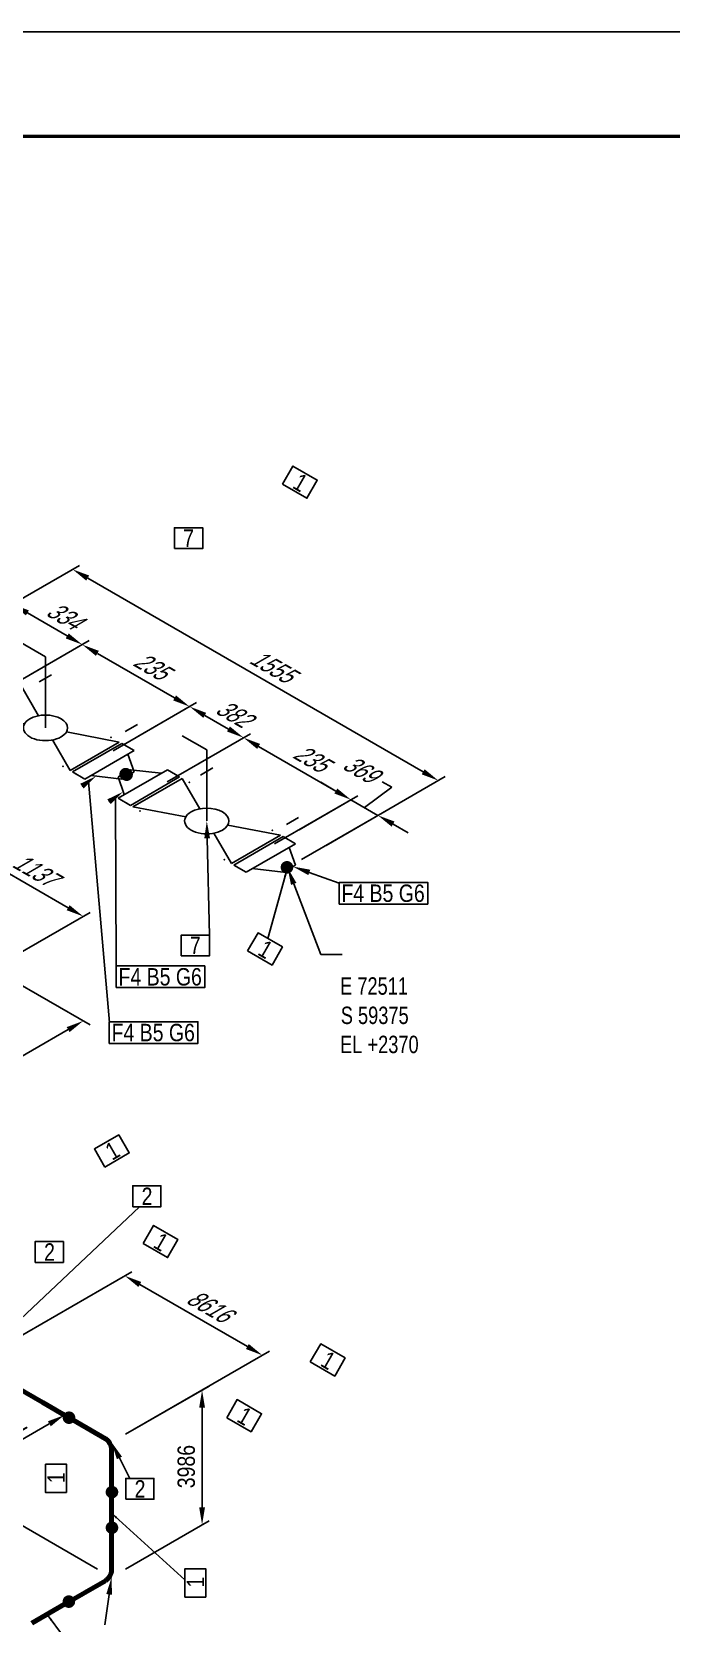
# Model space of a CAD drawing. Header units: millimetres. Extents: x 0 to 594, y 0 to 420.
# Drawn here: x 263.5 to 355.3, y 191.6 to 420 of the extents above; entities that cross this region are included whole.
import ezdxf
from ezdxf import colors
from ezdxf.entities.mleader import LeaderData, LeaderLine
from ezdxf.enums import TextEntityAlignment as Align
from ezdxf.math import Vec2, Vec3

# ---------------------------------------------------------------- set-up
doc = ezdxf.new("R2010")
doc.units = ezdxf.units.MM
doc.header["$LTSCALE"] = 0.25
for name, color, linetype in [('밸브', 4, 'Continuous'), ('용접', 1, 'Continuous'), ('주석', 7, 'Continuous'), ('치수', 1, 'Continuous')]:
    doc.layers.add(name, color=color, linetype=linetype)
doc.layers.add('파이프', color=3, linetype='Continuous', lineweight=70)
doc.styles.add('AdskIsoAnnotation', font='arial.ttf', dxfattribs={"width": 0.8, "height": 1})
doc.styles.add('AdskIsoMetric', font='arial.ttf', dxfattribs={"width": 0.8, "height": 2.5})
doc.styles.add('AdskIsoMetric-30', font='arial.ttf', dxfattribs={"width": 0.8, "height": 2.5})
doc.styles.add('AdskIsoMetric30', font='arial.ttf', dxfattribs={"width": 0.8, "oblique": 30, "height": 2.5})
doc.styles.add('MtXpl_', font='')
doc.styles.get("Standard").update_dxf_attribs({"font": 'arial.ttf'})
doc.styles.get('MtXpl_').set_extended_font_data('Gulim')
doc.dimstyles.new('AdskIsoMetric', dxfattribs={"dimtxt": 2.5, "dimasz": 2.5, "dimexe": 1, "dimexo": 2, "dimgap": 0.8, "dimtad": 1, "dimdec": 0, "dimrnd": 1, "dimzin": 0, "dimdsep": 46, "dimtxsty": 'AdskIsoMetric', "dimcen": 0, "dimclrt": 7, "dimadec": 0, "dimazin": 0, "dimtfac": 1, "dimtdec": 0, "dimtmove": 1, "dimatfit": 3, "dimfxl": 0, "dimfrac": 2, "dimtolj": 1, "dimtzin": 0, "dimarcsym": 0})

# ---------------------------------------------------------------- blocks, each defined once
blk = doc.blocks.new('플랜지WN-1-IsoLeft')
at = {"color": 0, "linetype": 'ByBlock', "lineweight": -2, "extrusion": (0, 0.816497, 0.57735)}
for p, q in [((0.199, 0.089), (-0.155, -0.115)), ((-0.155, 0.038), (-0.066, 0.089)), ((-0.11, -0.089), (-0.155, 0.038)), ((-0.066, 0.089), (0.155, 0.064)), ((-0.066, -0.166), (0.287, 0.038)), ((0.287, 0.038), (0.199, 0.089)), ((-0.155, -0.115), (-0.066, -0.166))]:
    blk.add_line(p, q, dxfattribs=at)
blk = doc.blocks.new('개스킷-1-IsoLeft')
at = {"color": 0, "linetype": 'ByBlock', "lineweight": -2}
for p in [(0.124, 0.133), (0.221, 0.077), (-0.221, -0.077), (-0.133, -0.128)]:
    blk.add_point(p, dxfattribs=at)
blk = doc.blocks.new('볼 밸브-1-IsoLeft')
at = {"color": 0, "linetype": 'ByBlock', "lineweight": -2, "extrusion": (0, 0.816497, 0.57735)}
for p, q in [((-0.53, 0.102), (-0.177, 0.306)), ((-0.177, 0.306), (-0.05, 0.087)), ((-0.151, 0.029), (-0.53, 0.102)), ((0.05, -0.087), (0.177, -0.306)), ((0.113, -0.065), (0.113, -0.065)), ((0.53, -0.102), (0.151, -0.029)), ((0.177, -0.306), (0.53, -0.102))]:
    blk.add_line(p, q, dxfattribs=at)
at = {"linetype": 'ByBlock'}
for start_param, end_param in [(-0.785398, 2.356194), (2.356194, 5.497787)]:
    blk.add_ellipse((0, 0), major_axis=(-0.159, 0), ratio=0.57735, start_param=start_param, end_param=end_param, dxfattribs=at)
blk = doc.blocks.new('Operator_Lever-2-IsoRight')
at = {"color": 0, "linetype": 'ByBlock', "lineweight": -2, "extrusion": (-0.707107, -0.408248, 0.57735)}
for p, q in [((0, 0), (0, -0.51)), ((0, -0.51), (0.177, -0.612))]:
    blk.add_line(p, q, dxfattribs=at)
blk = doc.blocks.new('*D92')
at = {"layer": 'Defpoints', "color": 0}
for p in [(270.76, 332.04), (247.72, 330.34), (261.31, 326.58)]:
    blk.add_point(p, dxfattribs=at)
at = {"layer": '치수', "color": 0, "lineweight": -2}
for p, q in [((249.72, 331.5), (261.72, 338.42)), ((262.88, 336.59), (268.6, 333.29)), ((263.31, 327.74), (271.76, 332.62))]:
    blk.add_line(p, q, dxfattribs=at)
at = {"layer": '치수', "color": 0}
for points in [[(263.09, 336.96), (262.67, 336.23), (260.72, 337.84)], [(268.81, 333.65), (268.39, 332.93), (270.76, 332.04)]]:
    blk.add_solid(points, dxfattribs=at)
at = {"layer": '치수', "color": 7, "insert": (268.01, 336.25), "char_height": 2.5, "attachment_point": 5, "rotation": 330, "style": 'AdskIsoMetric30'}
blk.add_mtext('\\A1;334', dxfattribs=at)
blk = doc.blocks.new('*D93')
at = {"layer": 'Defpoints', "color": 0}
for p in [(257.77, 324.54), (286.18, 323.14), (276.72, 317.68)]:
    blk.add_point(p, dxfattribs=at)
at = {"layer": '치수', "color": 0, "lineweight": -2}
for p, q in [((259.77, 325.7), (271.76, 332.62)), ((272.93, 330.79), (284.01, 324.39)), ((278.72, 318.84), (287.18, 323.72))]:
    blk.add_line(p, q, dxfattribs=at)
at = {"layer": '치수', "color": 0}
for points in [[(273.14, 331.15), (272.72, 330.43), (270.76, 332.04)], [(284.22, 324.75), (283.81, 324.03), (286.18, 323.14)]]:
    blk.add_solid(points, dxfattribs=at)
at = {"layer": '치수', "color": 7, "insert": (280.52, 329.03), "char_height": 2.5, "attachment_point": 5, "rotation": 330, "style": 'AdskIsoMetric30'}
blk.add_mtext('\\A1;235', dxfattribs=at)
blk = doc.blocks.new('개스킷 해치 표식-1-IsoLeft')
at = {"linetype": 'ByBlock', "lineweight": -2, "extrusion": (0, 0.816497, 0.57735)}
blk.add_line((0, 0), (-0.088, -0.051), dxfattribs=at)
blk = doc.blocks.new('*D94')
at = {"layer": 'Defpoints', "color": 0}
for p in [(293.92, 318.68), (273.19, 315.64), (284.46, 313.22)]:
    blk.add_point(p, dxfattribs=at)
at = {"layer": '치수', "color": 0, "lineweight": -2}
for p, q in [((275.19, 316.8), (287.18, 323.72)), ((288.34, 321.89), (291.75, 319.93)), ((286.46, 314.37), (294.92, 319.25))]:
    blk.add_line(p, q, dxfattribs=at)
at = {"layer": '치수', "color": 0}
for points in [[(288.55, 322.25), (288.14, 321.53), (286.18, 323.14)], [(291.96, 320.29), (291.54, 319.57), (293.92, 318.68)]]:
    blk.add_solid(points, dxfattribs=at)
at = {"layer": '치수', "color": 7, "insert": (292.32, 322.22), "char_height": 2.5, "attachment_point": 5, "rotation": 330, "style": 'AdskIsoMetric30'}
blk.add_mtext('\\A1;382', dxfattribs=at)
blk = doc.blocks.new('*D95')
at = {"layer": 'Defpoints', "color": 0}
for p in [(280.93, 311.18), (309.33, 309.78), (299.88, 304.32)]:
    blk.add_point(p, dxfattribs=at)
at = {"layer": '치수', "color": 0, "lineweight": -2}
for p, q in [((282.93, 312.33), (294.92, 319.25)), ((296.08, 317.43), (307.17, 311.03)), ((301.88, 305.47), (310.33, 310.35))]:
    blk.add_line(p, q, dxfattribs=at)
at = {"layer": '치수', "color": 0}
for points in [[(296.29, 317.79), (295.87, 317.07), (293.92, 318.68)], [(307.37, 311.39), (306.96, 310.67), (309.33, 309.78)]]:
    blk.add_solid(points, dxfattribs=at)
at = {"layer": '치수', "color": 7, "insert": (303.45, 315.79), "char_height": 2.5, "attachment_point": 5, "rotation": 330, "style": 'AdskIsoMetric30'}
blk.add_mtext('\\A1;235', dxfattribs=at)
blk = doc.blocks.new('*D96')
at = {"layer": 'Defpoints', "color": 0}
for p in [(313.21, 307.53), (296.34, 302.28), (300.22, 300.03)]:
    blk.add_point(p, dxfattribs=at)
at = {"layer": '치수', "color": 0, "lineweight": -2}
for p, q in [((307.17, 311.03), (305, 312.28)), ((311.27, 308.66), (315.19, 311.57)), ((315.19, 311.57), (313.81, 312.37)), ((298.34, 303.43), (310.33, 310.35)), ((309.33, 309.78), (313.21, 307.53)), ((309.33, 309.78), (313.21, 307.53)), ((302.22, 301.19), (314.21, 308.11)), ((315.38, 306.28), (317.54, 305.03))]:
    blk.add_line(p, q, dxfattribs=at)
at = {"layer": '치수', "color": 0}
for points in [[(307.37, 311.39), (306.96, 310.67), (309.33, 309.78)], [(315.59, 306.65), (315.17, 305.92), (313.21, 307.53)]]:
    blk.add_solid(points, dxfattribs=at)
at = {"layer": '치수', "color": 7, "insert": (310.56, 314.24), "char_height": 2.5, "attachment_point": 5, "rotation": 330, "style": 'AdskIsoMetric30'}
blk.add_mtext('\\A1;369', dxfattribs=at)
blk = doc.blocks.new('*D97')
at = {"layer": 'Defpoints', "color": 0}
for p in [(247.72, 330.34), (321.87, 312.53), (303.76, 302.08)]:
    blk.add_point(p, dxfattribs=at)
at = {"layer": '치수', "color": 0, "lineweight": -2}
for p, q in [((249.72, 331.5), (270.38, 343.42)), ((271.54, 341.59), (319.71, 313.78)), ((305.76, 303.23), (322.87, 313.11))]:
    blk.add_line(p, q, dxfattribs=at)
at = {"layer": '치수', "color": 0}
for points in [[(271.75, 341.96), (271.33, 341.23), (269.38, 342.84)], [(319.92, 314.15), (319.5, 313.42), (321.87, 312.53)]]:
    blk.add_solid(points, dxfattribs=at)
at = {"layer": '치수', "color": 7, "insert": (297.89, 329), "char_height": 2.5, "attachment_point": 5, "rotation": 330, "style": 'AdskIsoMetric30'}
blk.add_mtext('\\A1;1555', dxfattribs=at)
blk = doc.blocks.new('*D65')
at = {"layer": 'Defpoints', "color": 0}
for p in [(243.86, 308.65), (230.87, 301.15), (257.91, 285.53)]:
    blk.add_point(p, dxfattribs=at)
at = {"layer": '치수', "color": 0, "lineweight": -2}
for p, q in [((268.74, 294.28), (246.02, 307.4)), ((259.91, 286.69), (271.9, 293.61))]:
    blk.add_line(p, q, dxfattribs=at)
at = {"layer": '치수', "color": 0}
for points in [[(246.23, 307.76), (245.81, 307.04), (243.86, 308.65)], [(268.94, 294.64), (268.53, 293.92), (270.9, 293.03)]]:
    blk.add_solid(points, dxfattribs=at)
at = {"layer": '치수', "color": 7, "insert": (263.83, 299.74), "char_height": 2.5, "attachment_point": 5, "rotation": 330, "style": 'AdskIsoMetric30'}
blk.add_mtext('\\A1;1137', dxfattribs=at)
blk = doc.blocks.new('*D67')
at = {"layer": 'Defpoints', "color": 0}
for p in [(257.91, 285.53), (270.9, 278.03), (230.87, 269.92)]:
    blk.add_point(p, dxfattribs=at)
at = {"layer": '치수', "color": 0, "lineweight": -2}
for p, q in [((259.91, 284.38), (271.9, 277.46)), ((246.02, 263.67), (268.74, 276.78)), ((232.87, 268.77), (244.86, 261.84))]:
    blk.add_line(p, q, dxfattribs=at)
at = {"layer": '치수', "color": 0}
for points in [[(268.53, 277.14), (268.94, 276.42), (270.9, 278.03)], [(245.81, 264.03), (246.23, 263.31), (243.86, 262.42)]]:
    blk.add_solid(points, dxfattribs=at)
at = {"layer": '치수', "color": 7, "insert": (254.89, 271.41), "char_height": 2.5, "attachment_point": 5, "rotation": 30, "style": 'AdskIsoMetric-30'}
blk.add_mtext('\\A1;5013', dxfattribs=at)
blk = doc.blocks.new('*D80')
at = {"layer": 'Defpoints', "color": 0}
for p in [(255.21, 228.95), (242.82, 221.8), (255.81, 214.3)]:
    blk.add_point(p, dxfattribs=at)
at = {"layer": '치수', "color": 0, "lineweight": -2}
for p, q in [((244.82, 220.64), (256.81, 213.72)), ((266.03, 220.2), (257.98, 215.55))]:
    blk.add_line(p, q, dxfattribs=at)
at = {"layer": '치수', "color": 0}
for points in [[(265.83, 220.56), (266.24, 219.84), (268.2, 221.45)], [(257.77, 215.91), (258.19, 215.19), (255.81, 214.3)]]:
    blk.add_solid(points, dxfattribs=at)
at = {"layer": '치수', "color": 7, "insert": (259.74, 219.18), "char_height": 2.5, "attachment_point": 5, "rotation": 30, "style": 'AdskIsoMetric-30'}
blk.add_mtext('\\A1;5892', dxfattribs=at)
blk = doc.blocks.new('*D81')
at = {"layer": 'Defpoints', "color": 0}
for p in [(276.86, 241.45), (255.21, 228.95), (274.97, 217.54)]:
    blk.add_point(p, dxfattribs=at)
at = {"layer": '치수', "color": 0, "lineweight": -2}
for p, q in [((257.21, 230.11), (277.86, 242.03)), ((294.46, 231.29), (279.02, 240.2)), ((276.97, 218.7), (297.62, 230.62))]:
    blk.add_line(p, q, dxfattribs=at)
at = {"layer": '치수', "color": 0}
for points in [[(279.23, 240.56), (278.82, 239.84), (276.86, 241.45)], [(294.67, 231.65), (294.25, 230.93), (296.62, 230.04)]]:
    blk.add_solid(points, dxfattribs=at)
at = {"layer": '치수', "color": 7, "insert": (288.79, 237.18), "char_height": 2.5, "attachment_point": 5, "rotation": 330, "style": 'AdskIsoMetric30'}
blk.add_mtext('\\A1;8616', dxfattribs=at)
blk = doc.blocks.new('*D82')
at = {"layer": 'Defpoints', "color": 0}
for p in [(287.96, 225.04), (274.97, 217.54), (274.97, 198.19)]:
    blk.add_point(p, dxfattribs=at)
at = {"layer": '치수', "color": 0, "lineweight": -2}
for p, q in [((276.97, 218.7), (288.96, 225.62)), ((287.96, 208.19), (287.96, 222.54)), ((276.97, 199.34), (288.96, 206.26))]:
    blk.add_line(p, q, dxfattribs=at)
at = {"layer": '치수', "color": 0}
for points in [[(287.55, 222.54), (288.38, 222.54), (287.96, 225.04)], [(287.55, 208.19), (288.38, 208.19), (287.96, 205.69)]]:
    blk.add_solid(points, dxfattribs=at)
at = {"layer": '치수', "color": 7, "insert": (285.7, 214.06), "char_height": 2.5, "attachment_point": 5, "rotation": 90, "style": 'AdskIsoMetric-30'}
blk.add_mtext('\\A1;3986', dxfattribs=at)
blk = doc.blocks.new('*D89')
at = {"layer": 'Defpoints', "color": 0}
for p in [(253.32, 210.69), (274.97, 198.19), (233.91, 174.48)]:
    blk.add_point(p, dxfattribs=at)
at = {"layer": '치수', "color": 0, "lineweight": -2}
for p, q in [((226.58, 209.42), (227.96, 210.22)), ((272.97, 199.34), (252.32, 211.26)), ((214.43, 188.23), (251.16, 209.44)), ((232.79, 198.84), (226.58, 209.42)), ((231.91, 175.64), (211.26, 187.56))]:
    blk.add_line(p, q, dxfattribs=at)
at = {"layer": '치수', "color": 0}
for points in [[(250.95, 209.8), (251.37, 209.08), (253.32, 210.69)], [(214.22, 188.59), (214.64, 187.87), (212.26, 186.98)]]:
    blk.add_solid(points, dxfattribs=at)
at = {"layer": '치수', "color": 7, "insert": (231.97, 212.53), "char_height": 2.5, "attachment_point": 5, "rotation": 30, "style": 'AdskIsoMetric-30'}
blk.add_mtext('\\A1;45822', dxfattribs=at)
blk = doc.blocks.new('엘보우-7-Iso2DSkew90')
at = {"color": 0, "linetype": 'ByBlock', "lineweight": -2, "extrusion": (0.707107, -0.408248, 0.57735)}
for p, q in [((0, 1.04), (0, 8.16)), ((-7.07, -4.08), (-0.9, -0.52))]:
    blk.add_line(p, q, dxfattribs=at)
at = {"linetype": 'ByBlock'}
blk.add_ellipse((-0.9, 0.52), major_axis=(0.64, 1.11), ratio=0.57735, start_param=3.926991, end_param=5.497787, dxfattribs=at)
blk = doc.blocks.new('엘보우-1-Iso2DSkew0')
at = {"color": 0, "linetype": 'ByBlock', "lineweight": -2, "extrusion": (-0.707107, -0.408248, 0.57735)}
for p, q in [((-0.9, 0.52), (-7.07, 4.08)), ((0, -8.16), (0, -1.04))]:
    blk.add_line(p, q, dxfattribs=at)
at = {"linetype": 'ByBlock'}
blk.add_ellipse((-0.9, -0.52), major_axis=(-0.64, 1.11), ratio=0.57735, start_param=-2.356194, end_param=-0.785398, dxfattribs=at)
blk = doc.blocks.new('Buttweld')
at = {"lineweight": -2}
blk.add_hatch(color=0, dxfattribs=at).paths.add_polyline_path([(0.044, -0.003), (0.043, 0.005), (0.041, 0.013), (0.038, 0.02), (0.033, 0.026), (0.028, 0.032), (0.021, 0.037), (0.014, 0.04), (0.007, 0.042), (-0.001, 0.043), (-0.009, 0.042), (-0.017, 0.04), (-0.024, 0.037), (-0.03, 0.032), (-0.036, 0.026), (-0.04, 0.02), (-0.044, 0.013), (-0.046, 0.005), (-0.047, -0.003), (-0.046, -0.01), (-0.044, -0.018), (-0.04, -0.025), (-0.036, -0.032), (-0.03, -0.037), (-0.024, -0.042), (-0.017, -0.045), (-0.009, -0.047), (-0.001, -0.048), (0.007, -0.047), (0.014, -0.045), (0.021, -0.042), (0.028, -0.037), (0.033, -0.032), (0.038, -0.025), (0.041, -0.018), (0.043, -0.01)], is_closed=False, flags=0)
blk = doc.blocks.new('AnnoRect')
at = {"color": 0, "linetype": 'ByBlock', "lineweight": -2}
blk.add_wipeout([(-0.81, -0.6), (-0.81, 0.6), (0.81, 0.6), (0.81, -0.6)], dxfattribs=at)
blk.add_lwpolyline([(-0.81, -0.6), (-0.81, 0.6), (0.81, 0.6), (0.81, -0.6)], close=True, dxfattribs=at)
at = {"color": 0, "linetype": 'ByBlock', "lineweight": -2, "style": 'AdskIsoAnnotation', "width": 0.8}
blk.add_attdef('XX', text='', height=1, dxfattribs=at).set_placement((0, 0), align=Align.MIDDLE_CENTER)

msp = doc.modelspace()

# ---------------------------------------------------------------- linework, layer by layer
at = {"layer": '파이프'}
for points in [[(277.0721, 313.4013), (277.0431, 313.418)], [(300.2241, 300.0345), (300.1952, 300.0512)], [(265.091, 223.2464), (261.3755, 225.3915)], [(268.8065, 221.1012), (265.091, 223.2464)], [(274.9727, 205.3077), (274.9727, 210.4211)], [(263.5345, 191.5838), (268.8065, 194.6276)]]:
    msp.add_lwpolyline(points, dxfattribs=at)

# ---------------------------------------------------------------- block references
at = {"layer": '밸브', "xscale": 20, "yscale": 20, "zscale": 20}
for name, p, rotation in [('Operator_Lever-2-IsoRight', (265.4816, 320.0931), 179.999999891017), ('볼 밸브-1-IsoLeft', (265.4816, 320.0931), 179.9999996741891), ('개스킷-1-IsoLeft', (272.4185, 316.088), 359.9999996975066), ('플랜지WN-1-IsoLeft', (275.1162, 314.5305), 179.9999996949504), ('Operator_Lever-2-IsoRight', (288.6336, 306.7262), 179.9999998910442), ('플랜지WN-1-IsoLeft', (278.999, 312.2888), 359.9999996875427), ('개스킷-1-IsoLeft', (281.6967, 310.7313), 359.9999996477759), ('볼 밸브-1-IsoLeft', (288.6336, 306.7262), 179.9999996718603), ('개스킷-1-IsoLeft', (295.5706, 302.7212), 359.9999996912653), ('플랜지WN-1-IsoLeft', (298.2683, 301.1637), 179.9999996751599)]:
    msp.add_blockref(name, p, dxfattribs=dict(at, rotation=rotation))
at = {"layer": '용접', "xscale": 20, "yscale": 20, "zscale": 20}
for p, rotation in [((277.0431, 313.418), 269.999999937088), ((277.0721, 313.4013), 89.99999992279838), ((300.1952, 300.0512), 269.9999999113674), ((268.8065, 221.1012), 90.00000015768846), ((274.9727, 210.4211), 90), ((274.9727, 205.3077), 90), ((268.8065, 194.6276), 180)]:
    msp.add_blockref('Buttweld', p, dxfattribs=dict(at, rotation=rotation))
at = {"layer": '주석'}
ref = msp.add_blockref('AnnoRect', (302, 355.361), dxfattribs=dict(at, xscale=2.500000000000001, yscale=2.500000000000001, zscale=2.500000000000001, rotation=329.9999996771739))
ref.add_attrib('XX_001', '1', (300.79, 354.6103), dxfattribs={"layer": '0', "color": 0, "linetype": 'ByBlock', "lineweight": -2, "height": 2.5, "rotation": 330, "style": 'AdskIsoAnnotation', "width": 0.8})
ref = msp.add_blockref('AnnoRect', (286.0238, 347.3173), dxfattribs=dict(at, xscale=2.5, yscale=2.5, zscale=2.5))
ref.add_attrib('XX_001', '7', (285.2441, 346.0673), dxfattribs={"layer": '0', "color": 0, "linetype": 'ByBlock', "lineweight": -2, "height": 2.5, "style": 'AdskIsoAnnotation', "width": 0.8})
ref = msp.add_blockref('AnnoRect', (306, 229.361), dxfattribs=dict(at, xscale=2.5, yscale=2.5, zscale=2.5, rotation=329.9999994862018))
ref.add_attrib('XX_001', '1', (304.79, 228.6103), dxfattribs={"layer": '0', "color": 0, "linetype": 'ByBlock', "lineweight": -2, "height": 2.5, "rotation": 329.999999, "style": 'AdskIsoAnnotation', "width": 0.8})
at = {"layer": '치수', "xscale": 20, "yscale": 20, "zscale": 20, "rotation": 179.999999677174}
for p in [(264.583, 326.6944), (276.9153, 319.5743), (287.735, 313.3275), (300.0674, 306.2074)]:
    msp.add_blockref('개스킷 해치 표식-1-IsoLeft', p, dxfattribs=at)
at = {"layer": '파이프'}
for name, p in [('엘보우-1-Iso2DSkew0', (274.9727, 217.5412)), ('엘보우-7-Iso2DSkew90', (274.9727, 198.1876))]:
    msp.add_blockref(name, p, dxfattribs=at)

# ---------------------------------------------------------------- texts
at = {"layer": '주석', "style": 'MtXpl_', "width": 0.8}
for s, p in [('E 72511', (307.779, 281.7915)), ('S 59375', (307.8745, 277.5822)), ('EL +2370', (307.779, 273.4053))]:
    msp.add_text(s, height=2.5, dxfattribs=at).set_placement(p)

# ---------------------------------------------------------------- dimensions: what is measured, and where the dimension line sits
at = {"layer": '치수'}
for base, p1, p2, angle, text, override, picture, middle in [((321.8747, 312.5345), (247.7249, 330.3449), (303.7596, 302.0757), 330, '1555', {"dimtad": 0, "dimlfac": 24.81071, "dimtxsty": 'AdskIsoMetric30', "dimse1": 0, "dimse2": 0, "dimsd1": 0, "dimsd2": 0, "dimtmove": 1}, '*D97', (297.8914, 328.9981)), ((270.7642, 332.0431), (247.7249, 330.3449), (261.3094, 326.5844), 330, '334', {"dimtad": 0, "dimlfac": 24.464028, "dimtxsty": 'AdskIsoMetric30', "dimse1": 0, "dimse2": 0, "dimsd1": 0, "dimsd2": 0, "dimtmove": 1}, '*D92', (268.0061, 336.2525)), ((286.1797, 323.143), (257.7739, 324.5431), (276.7248, 317.6843), 330, '235', {"dimtad": 0, "dimlfac": 11.841382, "dimtxsty": 'AdskIsoMetric30', "dimse1": 0, "dimse2": 0, "dimsd1": 0, "dimsd2": 0, "dimtmove": 1}, '*D93', (280.5183, 329.0285)), ((293.9163, 318.6763), (273.1893, 315.643), (284.4614, 313.2175), 330, '382', {"dimtad": 0, "dimlfac": 34.772096, "dimtxsty": 'AdskIsoMetric30', "dimse1": 0, "dimse2": 0, "dimsd1": 0, "dimsd2": 0, "dimtmove": 1}, '*D94', (292.3151, 322.2186)), ((309.3317, 309.7762), (280.9259, 311.1763), (299.8769, 304.3174), 330, '235', {"dimtad": 0, "dimlfac": 11.841382, "dimtxsty": 'AdskIsoMetric30', "dimse1": 0, "dimse2": 0, "dimsd1": 0, "dimsd2": 0, "dimtmove": 1}, '*D95', (303.4504, 315.7887)), ((313.2145, 307.5345), (296.3413, 302.2762), (300.2241, 300.0345), 330, '369', {"dimtad": 0, "dimlfac": 82.38535, "dimtxsty": 'AdskIsoMetric30', "dimse1": 0, "dimse2": 0, "dimsd1": 0, "dimsd2": 0, "dimtmove": 1}, '*D96', (313.1151, 312.7668)), ((243.8581, 308.6474), (257.9108, 285.5341), (230.8677, 301.1474), 150, '1137', {"dimtad": 0, "dimlfac": 36.415799, "dimtxsty": 'AdskIsoMetric30', "dimse1": 0, "dimse2": 1, "dimsd1": 0, "dimsd2": 0, "dimtmove": 1}, '*D65', (263.8254, 299.7362)), ((270.9012, 278.0341), (230.8677, 269.9208), (257.9108, 285.5341), 30, '5013', {"dimtad": 0, "dimlfac": 160.520371, "dimtxsty": 'AdskIsoMetric-30', "dimse1": 0, "dimse2": 0, "dimsd1": 0, "dimsd2": 0, "dimtmove": 1}, '*D67', (254.8934, 271.4089)), ((276.8599, 241.4516), (274.9727, 217.5412), (255.2093, 228.9516), 149.999999, '8616', {"dimtad": 0, "dimlfac": 377.529982, "dimtxsty": 'AdskIsoMetric30', "dimse1": 0, "dimse2": 0, "dimsd1": 0, "dimsd2": 0, "dimtmove": 1}, '*D81', (288.7888, 237.1823)), ((255.812, 214.2995), (255.2093, 228.9516), (242.8216, 221.7995), 210, '5892', {"dimtad": 0, "dimlfac": 411.915594, "dimtxsty": 'AdskIsoMetric-30', "dimse1": 1, "dimse2": 0, "dimsd1": 0, "dimsd2": 0, "dimtmove": 1}, '*D80', (259.7387, 219.1845)), ((287.9631, 225.0412), (274.9727, 198.1876), (274.9727, 217.5412), 90, '3986', {"dimtad": 0, "dimlfac": 205.97673, "dimtxsty": 'AdskIsoMetric-30', "dimse1": 0, "dimse2": 0, "dimsd1": 0, "dimsd2": 0, "dimtmove": 1}, '*D82', (285.6959, 214.0554)), ((253.322, 210.6876), (233.9141, 174.4825), (274.9727, 198.1876), 30, '45822', {"dimtad": 0, "dimlfac": 966.491634, "dimtxsty": 'AdskIsoMetric-30', "dimse1": 0, "dimse2": 0, "dimsd1": 0, "dimsd2": 0, "dimtmove": 1}, '*D89', (228.6558, 210.6215))]:
    dim = msp.add_linear_dim(base=base, p1=p1, p2=p2, angle=angle, text=text, dimstyle='AdskIsoMetric', override=override, dxfattribs=at)
    dim.commit()
    dim.dimension.update_dxf_attribs({"geometry": picture, "text_midpoint": middle, "dimtype": 160})

# ---------------------------------------------------------------- leaders
at = {"layer": '주석'}
ml = msp.add_multileader_mtext('Standard', dxfattribs=at)
ml.set_content('')
ml.set_leader_properties()
ml.build(insert=Vec2(0, 0))
ml.multileader.update_dxf_attribs({"dogleg_length": 0, "arrow_head_size": 2.5})
ctx = ml.context
ctx.base_point, ctx.arrow_head_size, ctx.plane_origin = Vec3(274.6501, 277.8098), 2.5, Vec3(0, -27.639)
notes = []
notes.append((ctx, [(0, (1, 1, 0), (274.6501, 277.8098), (-1, 0), 0, [(0, [(272.7592, 313.1697), (271.6445, 312.3892)], 0, [])])]))
ctx.mtext, ml.multileader.dxf.content_type = None, 0
ml = msp.add_multileader_mtext('Standard', dxfattribs=at)
ml.set_content('')
ml.set_leader_properties()
ml.build(insert=Vec2(0, 0))
ml.multileader.update_dxf_attribs({"dogleg_length": 0, "arrow_head_size": 2.5})
ctx = ml.context
ctx.base_point, ctx.arrow_head_size, ctx.plane_origin = Vec3(275.6501, 285.8098), 2.5, Vec3(0, -27.639)
notes.append((ctx, [(0, (1, 1, 0), (275.6501, 285.8098), (-1, 0), 0, [(0, [(276.642, 310.928), (275.5272, 310.1474)], 0, [])])]))
ctx.mtext, ml.multileader.dxf.content_type = None, 0
ml = msp.add_multileader_mtext('Standard', dxfattribs=at)
ml.set_content('')
ml.set_leader_properties()
ml.build(insert=Vec2(0, 0))
ml.multileader.update_dxf_attribs({"dogleg_length": 0, "arrow_head_size": 2.5})
ctx = ml.context
ctx.base_point, ctx.arrow_head_size, ctx.plane_origin = Vec3(289.0146, 290.361), 2.5, Vec3(0, -27.639)
notes.append((ctx, [(0, (1, 1, 0), (289.0146, 290.361), (-1, 0), 0, [(0, [(288.6336, 306.7262)], 0, [])])]))
ctx.mtext, ml.multileader.dxf.content_type = None, 0
ml = msp.add_multileader_mtext('Standard', dxfattribs=at)
ml.set_content('')
ml.set_leader_properties()
ml.build(insert=Vec2(0, 0))
ml.multileader.update_dxf_attribs({"dogleg_length": 0, "arrow_head_size": 0})
ctx = ml.context
ctx.base_point, ctx.arrow_head_size, ctx.plane_origin = Vec3(297.4126, 289.8548), 0, Vec3(0, -27.639)
notes.append((ctx, [(0, (1, 1, 0), (297.4126, 289.8548), (-1, 0), 0, [(0, [(300.1278, 299.6857)], 0, [])])]))
ctx.mtext, ml.multileader.dxf.content_type = None, 0
ml = msp.add_multileader_mtext('Standard', dxfattribs=at)
ml.set_content('')
ml.set_leader_properties()
ml.build(insert=Vec2(0, 0))
ml.multileader.update_dxf_attribs({"dogleg_length": 3.0619, "arrow_head_size": 2.5})
ctx = ml.context
ctx.base_point, ctx.arrow_head_size, ctx.plane_origin = Vec3(308.0619, 287.5816), 2.5, Vec3(0, -27.639)
notes.append((ctx, [(0, (1, 1, 0), (305, 287.5816), (1, 0), 3.0619, [(0, [(300.2241, 300.0345)], 0, [])])]))
ctx.mtext, ml.multileader.dxf.content_type = None, 0
ml = msp.add_multileader_mtext('Standard', dxfattribs=at)
ml.set_content('')
ml.set_leader_properties()
ml.build(insert=Vec2(0, 0))
ml.multileader.update_dxf_attribs({"dogleg_length": 0, "arrow_head_size": 2.5})
ctx = ml.context
ctx.base_point, ctx.arrow_head_size, ctx.plane_origin = Vec3(307.6501, 297.8098), 2.5, Vec3(0, -27.639)
notes.append((ctx, [(0, (1, 1, 0), (307.6501, 297.8098), (-1, 0), 0, [(0, [(300.9977, 300.188)], 0, [])])]))
ctx.mtext, ml.multileader.dxf.content_type = None, 0
ml = msp.add_multileader_mtext('Standard', dxfattribs=at)
ml.set_content('')
ml.set_leader_properties()
ml.build(insert=Vec2(0, 0))
ml.multileader.update_dxf_attribs({"dogleg_length": 0, "arrow_head_size": 2.5})
ctx = ml.context
ctx.base_point, ctx.arrow_head_size, ctx.plane_origin = Vec3(278.9583, 251.361), 2.5, Vec3(0, -27.639)
notes.append((ctx, [(0, (1, 1, 0), (278.9583, 251.361), (-1, 0), 0, [(0, [(255.2093, 228.9516)], 0, [])])]))
ctx.mtext, ml.multileader.dxf.content_type = None, 0
ml = msp.add_multileader_mtext('Standard', dxfattribs=at)
ml.set_content('')
ml.set_leader_properties()
ml.build(insert=Vec2(0, 0))
ml.multileader.update_dxf_attribs({"dogleg_length": 0, "arrow_head_size": 2.5})
ctx = ml.context
ctx.base_point, ctx.arrow_head_size, ctx.plane_origin = Vec3(277.5715, 212.361), 2.5, Vec3(0, -27.639)
notes.append((ctx, [(0, (1, 1, 0), (277.5715, 212.361), (-1, 0), 0, [(0, [(274.9727, 217.5412)], 0, [])])]))
ctx.mtext, ml.multileader.dxf.content_type = None, 0
ml = msp.add_multileader_mtext('Standard', dxfattribs=at)
ml.set_content('')
ml.set_leader_properties()
ml.build(insert=Vec2(0, 0))
ml.multileader.update_dxf_attribs({"dogleg_length": 0, "arrow_head_size": 0})
ctx = ml.context
ctx.base_point, ctx.arrow_head_size, ctx.plane_origin = Vec3(285.5, 197.8144), 0, Vec3(0, -27.639)
notes.append((ctx, [(0, (1, 1, 0), (285.5, 197.8144), (-1, 0), 0, [(0, [(274.9727, 207.361)], 0, [])])]))
ctx.mtext, ml.multileader.dxf.content_type = None, 0
ml = msp.add_multileader_mtext('Standard', dxfattribs=at)
ml.set_content('')
ml.set_leader_properties()
ml.build(insert=Vec2(0, 0))
ml.multileader.update_dxf_attribs({"dogleg_length": 0, "arrow_head_size": 2.5})
ctx = ml.context
ctx.base_point, ctx.arrow_head_size, ctx.plane_origin = Vec3(274, 191.361), 2.5, Vec3(0, -27.639)
notes.append((ctx, [(0, (1, 1, 0), (274, 191.361), (-1, 0), 0, [(0, [(274.9727, 198.1876)], 0, [])])]))
ctx.mtext, ml.multileader.dxf.content_type = None, 0
ml = msp.add_multileader_mtext('Standard', dxfattribs=at)
ml.set_content('')
ml.set_leader_properties()
ml.build(insert=Vec2(0, 0))
ml.multileader.update_dxf_attribs({"dogleg_length": 0, "arrow_head_size": 0})
ctx = ml.context
ctx.base_point, ctx.arrow_head_size, ctx.plane_origin = Vec3(277.0978, 177.5721), 0, Vec3(0, -27.639)
notes.append((ctx, [(0, (1, 1, 0), (277.0978, 177.5721), (-1, 0), 0, [(0, [(265.7202, 192.8457)], 0, [])])]))
ctx.mtext, ml.multileader.dxf.content_type = None, 0
for ctx, leaders in notes:
    for number, flags, end, landing, length, lines in leaders:
        leader = LeaderData()
        leader.index, (leader.has_last_leader_line, leader.has_dogleg_vector, leader.attachment_direction) = number, flags
        leader.last_leader_point, leader.dogleg_vector, leader.dogleg_length = Vec3(end), Vec3(landing), length
        for number, points, colour, breaks in lines:
            line = LeaderLine()
            line.index, line.vertices, line.color, line.breaks = number, Vec3.list(points), colors.encode_raw_color(colour), breaks
            leader.lines.append(line)
        ctx.leaders.append(leader)

# ---------------------------------------------------------------- next in the draw order: block references
ref = msp.add_blockref('AnnoRect', (314, 296.361), dxfattribs=dict(at, xscale=7.844095940959409, yscale=2.585266030013643, zscale=2.5))
ref.add_attrib('XX_001', 'F4 B5 G6', (307.9707, 295.111), dxfattribs={"layer": '0', "color": 0, "linetype": 'ByBlock', "lineweight": -2, "height": 2.5, "style": 'AdskIsoAnnotation', "width": 0.8})
ref = msp.add_blockref('AnnoRect', (286.9909, 288.861), dxfattribs=dict(at, xscale=2.5, yscale=2.5, zscale=2.5))
ref.add_attrib('XX_001', '7', (286.2112, 287.611), dxfattribs={"layer": '0', "color": 0, "linetype": 'ByBlock', "lineweight": -2, "height": 2.5, "style": 'AdskIsoAnnotation', "width": 0.8})
ref = msp.add_blockref('AnnoRect', (297, 288.361), dxfattribs=dict(at, xscale=2.500000000000001, yscale=2.500000000000001, zscale=2.500000000000001, rotation=329.9999996771739))
ref.add_attrib('XX_001', '1', (295.79, 287.6103), dxfattribs={"layer": '0', "color": 0, "linetype": 'ByBlock', "lineweight": -2, "height": 2.5, "rotation": 330, "style": 'AdskIsoAnnotation', "width": 0.8})
ref = msp.add_blockref('AnnoRect', (282, 284.361), dxfattribs=dict(at, xscale=7.844095940959409, yscale=2.585266030013643, zscale=2.5))
ref.add_attrib('XX_001', 'F4 B5 G6', (275.9707, 283.111), dxfattribs={"layer": '0', "color": 0, "linetype": 'ByBlock', "lineweight": -2, "height": 2.5, "style": 'AdskIsoAnnotation', "width": 0.8})
ref = msp.add_blockref('AnnoRect', (281, 276.361), dxfattribs=dict(at, xscale=7.844095940959409, yscale=2.585266030013643, zscale=2.5))
ref.add_attrib('XX_001', 'F4 B5 G6', (274.9707, 275.111), dxfattribs={"layer": '0', "color": 0, "linetype": 'ByBlock', "lineweight": -2, "height": 2.5, "style": 'AdskIsoAnnotation', "width": 0.8})
ref = msp.add_blockref('AnnoRect', (275, 259.361), dxfattribs=dict(at, xscale=2.5, yscale=2.5, zscale=2.5, rotation=29.99999958667725))
ref.add_attrib('XX_001', '1', (275.0451, 257.9377), dxfattribs={"layer": '0', "color": 0, "linetype": 'ByBlock', "lineweight": -2, "height": 2.5, "rotation": 30, "style": 'AdskIsoAnnotation', "width": 0.8})
ref = msp.add_blockref('AnnoRect', (280.0238, 252.861), dxfattribs=dict(at, xscale=2.5, yscale=2.5, zscale=2.5))
ref.add_attrib('XX_001', '2', (279.2796, 251.6059), dxfattribs={"layer": '0', "color": 0, "linetype": 'ByBlock', "lineweight": -2, "height": 2.5, "style": 'AdskIsoAnnotation', "width": 0.8})
ref = msp.add_blockref('AnnoRect', (282, 246.361), dxfattribs=dict(at, xscale=2.5, yscale=2.5, zscale=2.5, rotation=329.9999995782549))
ref.add_attrib('XX_001', '1', (280.79, 245.6103), dxfattribs={"layer": '0', "color": 0, "linetype": 'ByBlock', "lineweight": -2, "height": 2.5, "rotation": 330, "style": 'AdskIsoAnnotation', "width": 0.8})
ref = msp.add_blockref('AnnoRect', (266.0238, 244.861), dxfattribs=dict(at, xscale=2.5, yscale=2.5, zscale=2.5))
ref.add_attrib('XX_001', '2', (265.2796, 243.6059), dxfattribs={"layer": '0', "color": 0, "linetype": 'ByBlock', "lineweight": -2, "height": 2.5, "style": 'AdskIsoAnnotation', "width": 0.8})
ref = msp.add_blockref('AnnoRect', (294, 221.361), dxfattribs=dict(at, xscale=2.5, yscale=2.5, zscale=2.5, rotation=329.9999994862018))
ref.add_attrib('XX_001', '1', (292.79, 220.6103), dxfattribs={"layer": '0', "color": 0, "linetype": 'ByBlock', "lineweight": -2, "height": 2.5, "rotation": 329.999999, "style": 'AdskIsoAnnotation', "width": 0.8})
ref = msp.add_blockref('AnnoRect', (267, 212.361), dxfattribs=dict(at, xscale=2.5, yscale=2.5, zscale=2.5, rotation=89.9999995313767))
ref.add_attrib('XX_001', '1', (268.2551, 211.6884), dxfattribs={"layer": '0', "color": 0, "linetype": 'ByBlock', "lineweight": -2, "height": 2.5, "rotation": 90, "style": 'AdskIsoAnnotation', "width": 0.8})
ref = msp.add_blockref('AnnoRect', (279.0238, 210.861), dxfattribs=dict(at, xscale=2.5, yscale=2.5, zscale=2.5))
ref.add_attrib('XX_001', '2', (278.2796, 209.6059), dxfattribs={"layer": '0', "color": 0, "linetype": 'ByBlock', "lineweight": -2, "height": 2.5, "style": 'AdskIsoAnnotation', "width": 0.8})
ref = msp.add_blockref('AnnoRect', (287, 197.361), dxfattribs=dict(at, xscale=2.5, yscale=2.5, zscale=2.5, rotation=89.99999957961987))
ref.add_attrib('XX_001', '1', (288.2551, 196.6884), dxfattribs={"layer": '0', "color": 0, "linetype": 'ByBlock', "lineweight": -2, "height": 2.5, "rotation": 90, "style": 'AdskIsoAnnotation', "width": 0.8})

# ---------------------------------------------------------------- next in the draw order: linework, layer by layer
msp.add_lwpolyline([(0, 0), (594, 0), (594, 420), (0, 420)], close=True)
at = {"const_width": 0.5}
msp.add_lwpolyline([(15, 15), (579, 15), (579, 405), (15, 405)], close=True, dxfattribs=at)

doc.saveas('drawing.dxf')
